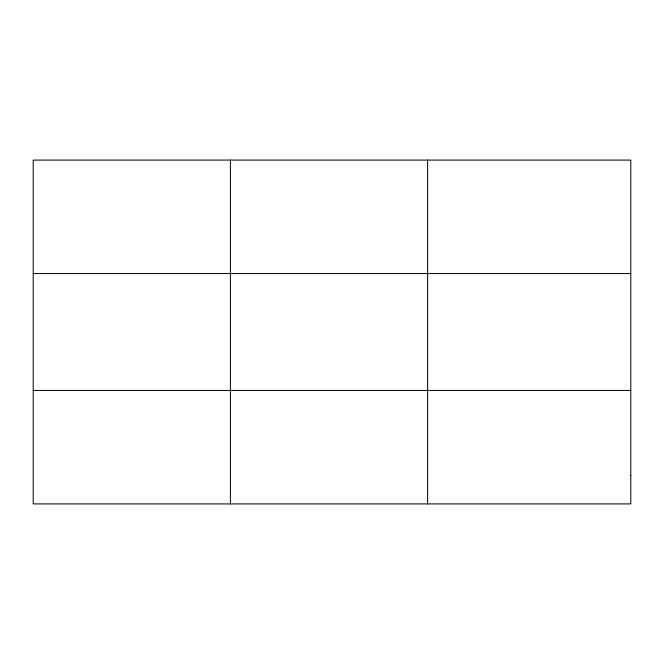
<?xml version="1.0" encoding="UTF-8"?>
<svg xmlns="http://www.w3.org/2000/svg" width="664" height="664" viewBox="0 0 664 664"><rect width="100%" height="100%" fill="white"/><g stroke="black" fill="none" stroke-linecap="round" stroke-linejoin="round"><path stroke-width="1" d="M230.408 503.91L230.408 160.09M427.616 503.91L427.616 160.09M33.2 273.551L630.8 273.551M33.2 390.449L630.8 390.449M630.8 475.54L630.8 503.91L33.2 503.91L33.2 160.09L630.8 160.09L630.8 475.54"/></g></svg>
